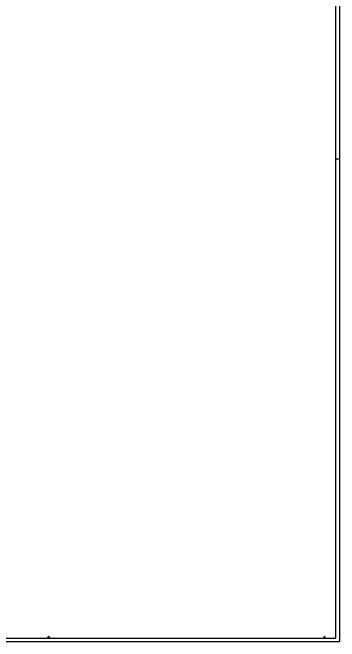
# Model space of a CAD drawing. Header units: millimetres. Extents: x -633009578 to 5705885, y -633235091 to 2571734.
# Drawn here: x 2825657 to 2848576, y 1718813 to 1762923 of the extents above; entities that cross this region are included whole.
import ezdxf

# ---------------------------------------------------------------- set-up
doc = ezdxf.new("R2010")
doc.units = ezdxf.units.MM
doc.header["$LTSCALE"] = 1000
doc.header["$MEASUREMENT"] = 0
for name, color, linetype in [('3T_WOOD', 21, 'Continuous'), ('A-ROOF(屋顶)', 11, 'Continuous'), ('A-ST(雨水管)', 161, 'Continuous')]:
    doc.layers.add(name, color=color, linetype=linetype)

# ---------------------------------------------------------------- blocks, each defined once
blk = doc.blocks.new('G$C91E54488')
at = {"layer": 'A-ROOF(屋顶)'}
for points in [[(-66500, 135340), (-66500, 67400)], [(-133060, 67640), (-66740, 67640), (-66740, 134860)], [(-66740, 101250), (-66500, 101250)], [(-133540, 87200), (-133540, 67400), (-66500, 67400)]]:
    blk.add_lwpolyline(points, dxfattribs=at)
at = {"layer": 'A-ST(雨水管)'}
for points in [[(-86900, 67640, -1), (-86900, 67740, -1)], [(-86900, 67640, 1), (-86900, 67740, 1)], [(-67550, 67640, 1), (-67550, 67740, 1)]]:
    blk.add_lwpolyline(points, format="xyb", close=True, dxfattribs=at)

msp = doc.modelspace()

# ---------------------------------------------------------------- block references
at = {"layer": '3T_WOOD'}
msp.add_blockref('G$C91E54488', (2915076, 1651413.5), dxfattribs=at)

doc.saveas('drawing.dxf')
